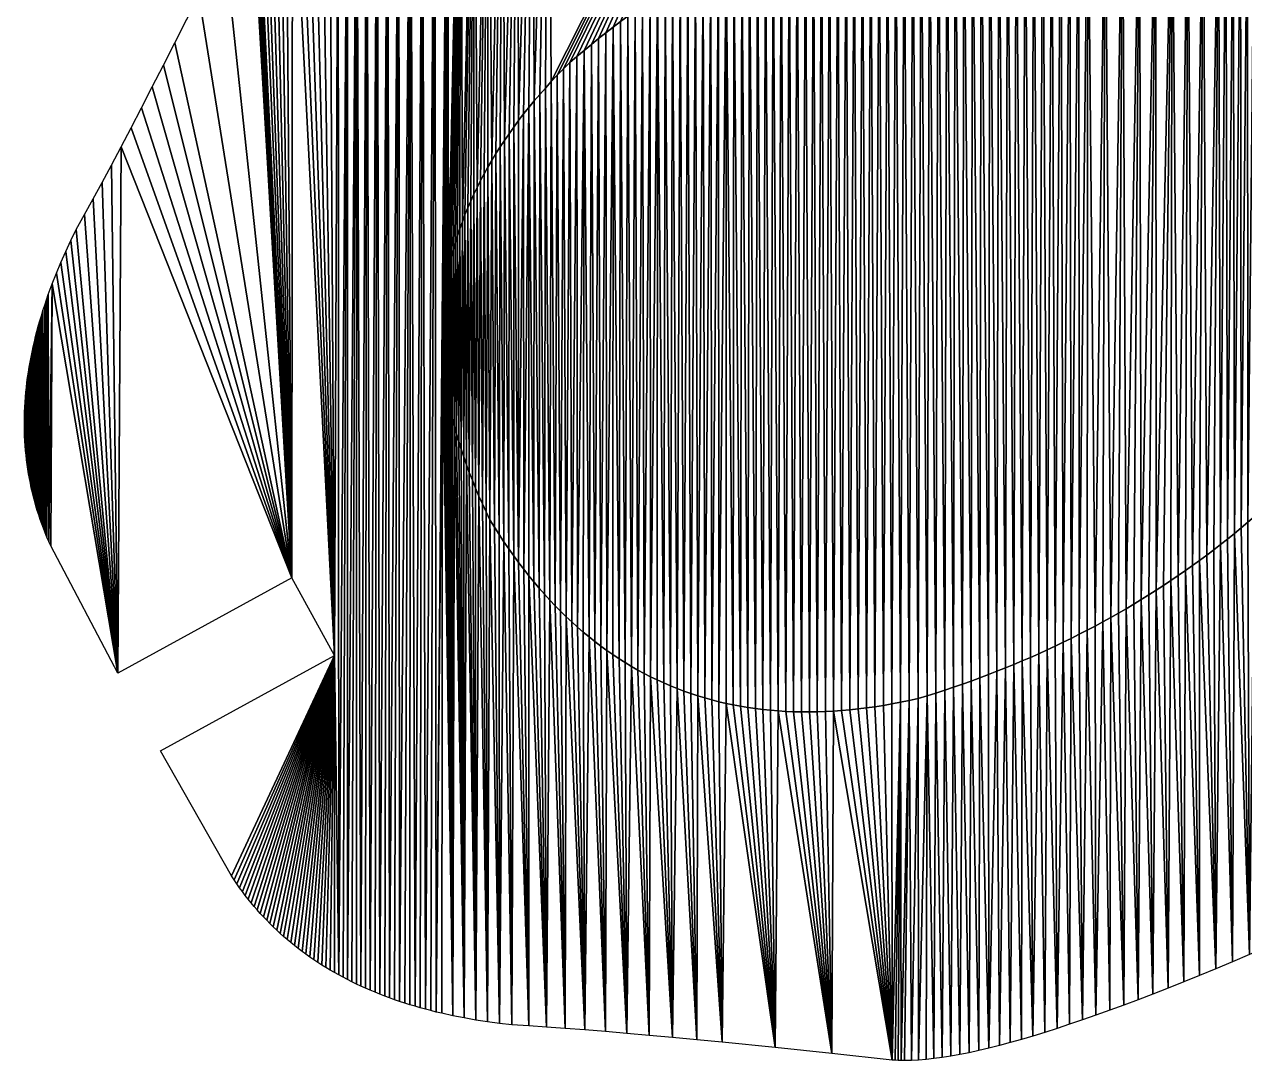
# Model space of a CAD drawing. Extents: x 10 to 917, y 10 to 841.
# Drawn here: x 30 to 117.3, y 301.6 to 375.6 of the extents above; entities that cross this region are included whole.
import ezdxf

# ---------------------------------------------------------------- set-up
doc = ezdxf.new("R2010")
doc.units = 0
doc.header["$MEASUREMENT"] = 0
doc.layers.get('0').update_dxf_attribs({"linetype": 'CONTINUOUS'})

msp = doc.modelspace()

# ---------------------------------------------------------------- linework, layer by layer
for p, q in [((40.786, 374.303), (42.506, 377.703)), ((71.596, 375.013), (72.118, 375.419)), ((72.118, 375.419), (72.642, 375.818)), ((39.964, 372.695), (40.786, 374.303)), ((70.559, 374.184), (71.077, 374.602)), ((71.077, 374.602), (71.596, 375.013)), ((69.02, 372.895), (69.531, 373.331)), ((69.531, 373.331), (70.044, 373.76)), ((70.044, 373.76), (70.559, 374.184)), ((39.169, 371.148), (39.964, 372.695)), ((68.567, 372.442), (69.02, 372.895)), ((67.696, 371.53), (68.126, 371.987)), ((68.126, 371.987), (68.567, 372.442)), ((38.4, 369.662), (39.169, 371.148)), ((66.871, 370.61), (67.278, 371.071)), ((67.278, 371.071), (67.696, 371.53)), ((66.093, 369.684), (66.476, 370.148)), ((66.476, 370.148), (66.871, 370.61)), ((37.656, 368.237), (38.4, 369.662)), ((65.36, 368.75), (65.721, 369.218)), ((65.721, 369.218), (66.093, 369.684)), ((36.939, 366.874), (37.656, 368.237)), ((64.674, 367.809), (65.011, 368.28)), ((65.011, 368.28), (65.36, 368.75)), ((64.034, 366.86), (64.348, 367.335)), ((64.348, 367.335), (64.674, 367.809)), ((36.247, 365.571), (36.939, 366.874)), ((63.439, 365.905), (63.731, 366.383)), ((63.731, 366.383), (64.034, 366.86)), ((35.582, 364.329), (36.247, 365.571)), ((63.16, 365.424), (63.439, 365.905)), ((62.635, 364.458), (62.892, 364.942)), ((62.892, 364.942), (63.16, 365.424)), ((34.942, 363.149), (35.582, 364.329)), ((62.156, 363.484), (62.39, 363.972)), ((62.39, 363.972), (62.635, 364.458)), ((34.328, 362.03), (34.942, 363.149)), ((61.724, 362.503), (61.934, 362.994)), ((61.934, 362.994), (62.156, 363.484)), ((33.741, 360.971), (34.328, 362.03)), ((61.338, 361.515), (61.525, 362.01)), ((61.525, 362.01), (61.724, 362.503)), ((61.162, 361.018), (61.338, 361.515)), ((33.354, 360.181), (33.741, 360.971)), ((60.845, 360.019), (60.998, 360.519)), ((60.998, 360.519), (61.162, 361.018)), ((32.645, 358.617), (32.989, 359.396)), ((32.989, 359.396), (33.354, 360.181)), ((60.574, 359.012), (60.704, 359.516)), ((60.704, 359.516), (60.845, 360.019)), ((32.322, 357.843), (32.645, 358.617)), ((60.349, 357.998), (60.456, 358.506)), ((60.456, 358.506), (60.574, 359.012)), ((32.02, 357.075), (32.322, 357.843)), ((60.254, 357.489), (60.349, 357.998)), ((31.74, 356.312), (32.02, 357.075)), ((60.099, 356.464), (60.171, 356.978)), ((60.171, 356.978), (60.254, 357.489)), ((31.481, 355.554), (31.608, 355.932)), ((31.608, 355.932), (31.74, 356.312)), ((59.99, 355.433), (60.039, 355.949)), ((60.039, 355.949), (60.099, 356.464)), ((31.244, 354.802), (31.36, 355.177)), ((31.36, 355.177), (31.481, 355.554)), ((59.952, 354.914), (59.99, 355.433)), ((31.027, 354.055), (31.133, 354.427)), ((31.133, 354.427), (31.244, 354.802)), ((59.913, 353.871), (59.927, 354.393)), ((59.927, 354.393), (59.952, 354.914)), ((30.742, 352.944), (30.832, 353.313)), ((30.832, 353.313), (30.927, 353.683)), ((30.927, 353.683), (31.027, 354.055)), ((59.91, 353.347), (59.913, 353.871)), ((59.919, 352.821), (59.91, 353.347)), ((30.579, 352.211), (30.658, 352.577)), ((30.658, 352.577), (30.742, 352.944)), ((59.939, 352.294), (59.919, 352.821)), ((30.437, 351.483), (30.506, 351.846)), ((30.506, 351.846), (30.579, 352.211)), ((59.971, 351.764), (59.939, 352.294)), ((60.015, 351.233), (59.971, 351.764)), ((30.264, 350.401), (30.317, 350.76)), ((30.317, 350.76), (30.374, 351.121)), ((30.374, 351.121), (30.437, 351.483)), ((60.07, 350.7), (60.015, 351.233)), ((60.136, 350.165), (60.07, 350.7)), ((30.175, 349.686), (30.217, 350.043)), ((30.217, 350.043), (30.264, 350.401)), ((60.214, 349.628), (60.136, 350.165)), ((30.082, 348.625), (30.108, 348.977)), ((30.108, 348.977), (30.139, 349.331)), ((30.139, 349.331), (30.175, 349.686)), ((60.304, 349.089), (60.214, 349.628)), ((60.405, 348.549), (60.304, 349.089)), ((30.046, 347.924), (30.061, 348.274)), ((30.061, 348.274), (30.082, 348.625)), ((60.518, 348.007), (60.405, 348.549)), ((30.032, 347.228), (30.036, 347.575)), ((30.033, 346.882), (30.032, 347.228)), ((30.036, 347.575), (30.046, 347.924)), ((60.643, 347.463), (60.518, 348.007)), ((60.778, 346.917), (60.643, 347.463)), ((30.039, 346.538), (30.033, 346.882)), ((30.05, 346.195), (30.039, 346.538)), ((60.926, 346.369), (60.778, 346.917)), ((61.085, 345.819), (60.926, 346.369)), ((30.067, 345.853), (30.05, 346.195)), ((30.089, 345.513), (30.067, 345.853)), ((30.116, 345.174), (30.089, 345.513)), ((61.255, 345.268), (61.085, 345.819)), ((30.149, 344.836), (30.116, 345.174)), ((30.187, 344.5), (30.149, 344.836)), ((61.437, 344.715), (61.255, 345.268)), ((61.631, 344.16), (61.437, 344.715)), ((30.23, 344.165), (30.187, 344.5)), ((30.279, 343.831), (30.23, 344.165)), ((30.333, 343.499), (30.279, 343.831)), ((61.836, 343.603), (61.631, 344.16)), ((30.392, 343.168), (30.333, 343.499)), ((30.457, 342.838), (30.392, 343.168)), ((30.527, 342.51), (30.457, 342.838)), ((62.053, 343.045), (61.836, 343.603)), ((62.281, 342.484), (62.053, 343.045)), ((30.602, 342.183), (30.527, 342.51)), ((30.683, 341.857), (30.602, 342.183)), ((62.521, 341.922), (62.281, 342.484)), ((62.772, 341.358), (62.521, 341.922)), ((30.768, 341.533), (30.683, 341.857)), ((30.86, 341.21), (30.768, 341.533)), ((30.956, 340.889), (30.86, 341.21)), ((63.035, 340.792), (62.772, 341.358)), ((31.058, 340.569), (30.956, 340.889)), ((31.165, 340.25), (31.058, 340.569)), ((31.278, 339.932), (31.165, 340.25)), ((63.309, 340.225), (63.035, 340.792)), ((63.64, 339.688), (63.309, 340.225)), ((31.395, 339.616), (31.278, 339.932)), ((31.518, 339.301), (31.395, 339.616)), ((31.647, 338.988), (31.518, 339.301)), ((63.975, 339.162), (63.64, 339.688)), ((117.009, 339.64), (116.524, 339.241)), ((117.489, 340.044), (117.009, 339.64)), ((31.78, 338.676), (31.647, 338.988)), ((31.92, 338.365), (31.78, 338.676)), ((64.315, 338.646), (63.975, 339.162)), ((64.66, 338.142), (64.315, 338.646)), ((115.544, 338.459), (115.047, 338.075)), ((116.036, 338.848), (115.544, 338.459)), ((116.524, 339.241), (116.036, 338.848)), ((36.704, 329.265), (31.92, 338.365)), ((65.009, 337.648), (64.66, 338.142)), ((65.363, 337.164), (65.009, 337.648)), ((114.547, 337.697), (114.043, 337.324)), ((115.047, 338.075), (114.547, 337.697)), ((65.722, 336.692), (65.363, 337.164)), ((66.085, 336.23), (65.722, 336.692)), ((113.535, 336.955), (113.023, 336.592)), ((114.043, 337.324), (113.535, 336.955)), ((49.146, 336.081), (36.704, 329.265)), ((52.193, 330.52), (49.146, 336.081)), ((66.453, 335.779), (66.085, 336.23)), ((111.987, 335.881), (111.464, 335.533)), ((112.507, 336.234), (111.987, 335.881)), ((113.023, 336.592), (112.507, 336.234)), ((66.826, 335.338), (66.453, 335.779)), ((67.203, 334.908), (66.826, 335.338)), ((110.936, 335.19), (110.404, 334.852)), ((111.464, 335.533), (110.936, 335.19)), ((67.586, 334.489), (67.203, 334.908)), ((67.972, 334.081), (67.586, 334.489)), ((68.364, 333.683), (67.972, 334.081)), ((109.329, 334.192), (108.785, 333.869)), ((109.869, 334.519), (109.329, 334.192)), ((110.404, 334.852), (109.869, 334.519)), ((68.76, 333.296), (68.364, 333.683)), ((69.161, 332.92), (68.76, 333.296)), ((107.686, 333.239), (107.131, 332.931)), ((108.238, 333.551), (107.686, 333.239)), ((108.785, 333.869), (108.238, 333.551)), ((69.567, 332.554), (69.161, 332.92)), ((69.977, 332.199), (69.567, 332.554)), ((106.008, 332.332), (105.441, 332.039)), ((106.572, 332.629), (106.008, 332.332)), ((107.131, 332.931), (106.572, 332.629)), ((70.392, 331.855), (69.977, 332.199)), ((70.811, 331.522), (70.392, 331.855)), ((71.236, 331.199), (70.811, 331.522)), ((104.295, 331.47), (103.716, 331.193)), ((104.87, 331.752), (104.295, 331.47)), ((105.441, 332.039), (104.87, 331.752)), ((71.665, 330.887), (71.236, 331.199)), ((72.098, 330.586), (71.665, 330.887)), ((72.537, 330.295), (72.098, 330.586)), ((102.546, 330.654), (101.955, 330.392)), ((103.133, 330.921), (102.546, 330.654)), ((103.716, 331.193), (103.133, 330.921)), ((39.75, 323.704), (52.193, 330.52)), ((72.98, 330.015), (72.537, 330.295)), ((73.427, 329.746), (72.98, 330.015)), ((73.88, 329.488), (73.427, 329.746)), ((100.761, 329.883), (100.158, 329.637)), ((101.36, 330.135), (100.761, 329.883)), ((101.955, 330.392), (101.36, 330.135)), ((74.337, 329.24), (73.88, 329.488)), ((74.799, 329.003), (74.337, 329.24)), ((75.265, 328.776), (74.799, 329.003)), ((98.326, 328.927), (97.708, 328.701)), ((98.941, 329.159), (98.326, 328.927)), ((99.552, 329.395), (98.941, 329.159)), ((100.158, 329.637), (99.552, 329.395)), ((75.736, 328.561), (75.265, 328.776)), ((76.212, 328.356), (75.736, 328.561)), ((76.693, 328.161), (76.212, 328.356)), ((77.178, 327.978), (76.693, 328.161)), ((77.668, 327.805), (77.178, 327.978)), ((95.828, 328.052), (95.194, 327.846)), ((96.459, 328.263), (95.828, 328.052)), ((97.085, 328.479), (96.459, 328.263)), ((97.708, 328.701), (97.085, 328.479)), ((78.162, 327.643), (77.668, 327.805)), ((78.662, 327.491), (78.162, 327.643)), ((79.166, 327.351), (78.662, 327.491)), ((79.674, 327.221), (79.166, 327.351)), ((80.188, 327.101), (79.674, 327.221)), ((80.706, 326.993), (80.188, 327.101)), ((92.667, 327.184), (92.05, 327.068)), ((93.288, 327.311), (92.667, 327.184)), ((93.914, 327.449), (93.288, 327.311)), ((94.556, 327.645), (93.914, 327.449)), ((95.194, 327.846), (94.556, 327.645)), ((81.228, 326.895), (80.706, 326.993)), ((81.756, 326.807), (81.228, 326.895)), ((82.288, 326.731), (81.756, 326.807)), ((82.825, 326.665), (82.288, 326.731)), ((83.366, 326.61), (82.825, 326.665)), ((83.912, 326.566), (83.366, 326.61)), ((84.463, 326.532), (83.912, 326.566)), ((85.019, 326.509), (84.463, 326.532)), ((85.579, 326.497), (85.019, 326.509)), ((86.144, 326.495), (85.579, 326.497)), ((86.713, 326.504), (86.144, 326.495)), ((87.287, 326.524), (86.713, 326.504)), ((87.866, 326.555), (87.287, 326.524)), ((88.45, 326.596), (87.866, 326.555)), ((89.038, 326.648), (88.45, 326.596)), ((89.631, 326.71), (89.038, 326.648)), ((90.229, 326.784), (89.631, 326.71)), ((90.831, 326.868), (90.229, 326.784)), ((91.438, 326.963), (90.831, 326.868)), ((92.05, 327.068), (91.438, 326.963)), ((44.843, 314.772), (39.75, 323.704)), ((45.03, 314.488), (44.843, 314.772)), ((45.221, 314.207), (45.03, 314.488)), ((45.416, 313.93), (45.221, 314.207)), ((45.614, 313.657), (45.416, 313.93)), ((45.817, 313.388), (45.614, 313.657)), ((46.024, 313.122), (45.817, 313.388)), ((46.235, 312.86), (46.024, 313.122)), ((46.45, 312.602), (46.235, 312.86)), ((46.669, 312.348), (46.45, 312.602)), ((46.892, 312.097), (46.669, 312.348)), ((47.119, 311.85), (46.892, 312.097)), ((47.35, 311.607), (47.119, 311.85)), ((47.585, 311.367), (47.35, 311.607)), ((47.824, 311.132), (47.585, 311.367)), ((48.067, 310.9), (47.824, 311.132)), ((48.314, 310.672), (48.067, 310.9)), ((48.565, 310.447), (48.314, 310.672)), ((48.82, 310.227), (48.565, 310.447)), ((49.079, 310.01), (48.82, 310.227)), ((49.342, 309.797), (49.079, 310.01)), ((49.609, 309.587), (49.342, 309.797)), ((49.88, 309.382), (49.609, 309.587)), ((50.155, 309.18), (49.88, 309.382)), ((50.434, 308.982), (50.155, 309.18)), ((50.717, 308.788), (50.434, 308.982)), ((51.004, 308.597), (50.717, 308.788)), ((117.603, 309.16), (116.389, 308.644)), ((51.295, 308.41), (51.004, 308.597)), ((51.59, 308.227), (51.295, 308.41)), ((51.889, 308.048), (51.59, 308.227)), ((52.192, 307.872), (51.889, 308.048)), ((115.201, 308.147), (114.039, 307.668)), ((116.389, 308.644), (115.201, 308.147)), ((52.499, 307.7), (52.192, 307.872)), ((52.809, 307.532), (52.499, 307.7)), ((53.124, 307.368), (52.809, 307.532)), ((53.443, 307.207), (53.124, 307.368)), ((53.766, 307.051), (53.443, 307.207)), ((54.093, 306.898), (53.766, 307.051)), ((112.903, 307.207), (111.792, 306.764)), ((114.039, 307.668), (112.903, 307.207)), ((54.424, 306.748), (54.093, 306.898)), ((54.759, 306.603), (54.424, 306.748)), ((55.098, 306.461), (54.759, 306.603)), ((55.441, 306.323), (55.098, 306.461)), ((55.788, 306.189), (55.441, 306.323)), ((56.139, 306.058), (55.788, 306.189)), ((110.708, 306.339), (109.65, 305.933)), ((111.792, 306.764), (110.708, 306.339)), ((56.494, 305.931), (56.139, 306.058)), ((56.853, 305.808), (56.494, 305.931)), ((57.216, 305.689), (56.853, 305.808)), ((57.583, 305.574), (57.216, 305.689)), ((57.954, 305.462), (57.583, 305.574)), ((58.329, 305.354), (57.954, 305.462)), ((58.708, 305.25), (58.329, 305.354)), ((108.618, 305.544), (107.612, 305.174)), ((109.65, 305.933), (108.618, 305.544)), ((59.091, 305.149), (58.708, 305.25)), ((59.478, 305.052), (59.091, 305.149)), ((59.869, 304.959), (59.478, 305.052)), ((60.663, 304.785), (59.869, 304.959)), ((61.473, 304.625), (60.663, 304.785)), ((62.298, 304.48), (61.473, 304.625)), ((63.14, 304.351), (62.298, 304.48)), ((105.678, 304.488), (104.75, 304.172)), ((106.632, 304.822), (105.678, 304.488)), ((107.612, 305.174), (106.632, 304.822)), ((63.998, 304.236), (63.14, 304.351)), ((64.872, 304.136), (63.998, 304.236)), ((66.08, 304.062), (64.872, 304.136)), ((67.354, 303.977), (66.08, 304.062)), ((68.693, 303.88), (67.354, 303.977)), ((70.098, 303.773), (68.693, 303.88)), ((71.568, 303.654), (70.098, 303.773)), ((73.103, 303.525), (71.568, 303.654)), ((102.971, 303.595), (102.121, 303.334)), ((103.847, 303.875), (102.971, 303.595)), ((104.75, 304.172), (103.847, 303.875)), ((74.704, 303.384), (73.103, 303.525)), ((76.37, 303.232), (74.704, 303.384)), ((78.102, 303.07), (76.37, 303.232)), ((79.899, 302.896), (78.102, 303.07)), ((83.69, 302.515), (79.899, 302.896)), ((100.499, 302.866), (99.727, 302.659)), ((101.297, 303.091), (100.499, 302.866)), ((102.121, 303.334), (101.297, 303.091)), ((87.742, 302.091), (83.69, 302.515)), ((92.056, 301.622), (87.742, 302.091)), ((95.641, 301.799), (95.051, 301.719)), ((96.257, 301.897), (95.641, 301.799)), ((96.899, 302.013), (96.257, 301.897)), ((97.567, 302.147), (96.899, 302.013)), ((98.261, 302.3), (97.567, 302.147)), ((98.981, 302.47), (98.261, 302.3)), ((99.727, 302.659), (98.981, 302.47)), ((92.27, 301.605), (92.056, 301.622)), ((92.49, 301.593), (92.27, 301.605)), ((92.717, 301.585), (92.49, 301.593)), ((92.951, 301.582), (92.717, 301.585)), ((93.437, 301.589), (92.951, 301.582)), ((93.949, 301.614), (93.437, 301.589)), ((94.487, 301.658), (93.949, 301.614)), ((95.051, 301.719), (94.487, 301.658))]:
    msp.add_line(p, q)

# ---------------------------------------------------------------- meshes
mesh = msp.add_polyface()
corners = [(68.567, 372.442), (89.909, 415.531), (69.02, 372.895), (69.531, 373.331), (70.044, 373.76), (70.559, 374.184), (71.077, 374.602), (71.596, 375.013), (72.118, 375.419), (72.642, 375.818), (73.168, 376.211), (73.696, 376.599), (74.226, 376.98), (74.758, 377.355), (75.293, 377.724), (75.83, 378.087), (76.368, 378.444), (76.909, 378.795), (77.453, 379.14), (77.998, 379.479), (78.545, 379.812), (79.095, 380.138), (79.646, 380.459), (80.2, 380.774), (80.756, 381.082), (81.314, 381.385), (81.875, 381.681), (82.437, 381.972), (83.002, 382.256), (83.568, 382.534), (84.137, 382.807), (84.708, 383.073), (85.281, 383.333), (85.856, 383.587), (86.434, 383.835), (87.013, 384.077), (87.595, 384.313), (88.179, 384.543), (88.765, 384.767), (89.353, 384.984), (89.943, 385.196), (90.226, 415.673), (90.536, 385.402), (90.561, 415.807), (91.13, 385.601), (90.915, 415.93), (91.286, 416.045), (91.727, 385.795), (91.675, 416.15), (92.083, 416.246), (92.326, 385.982), (92.508, 416.333), (92.927, 386.164), (92.952, 416.41), (93.53, 386.339), (93.413, 416.478), (93.893, 416.537), (94.135, 386.508), (94.233, 403.928), (94.39, 416.586), (94.743, 386.672), (97.279, 398.366), (95.352, 386.829)]
mesh.append_faces([[corners[k] for k in face] for face in [(0, 1, 2), (2, 1, 3), (3, 1, 4), (4, 1, 5), (5, 1, 6), (6, 1, 7), (7, 1, 8), (8, 1, 9), (9, 1, 10), (10, 1, 11), (11, 1, 12), (12, 1, 13), (13, 1, 14), (14, 1, 15), (15, 1, 16), (16, 1, 17), (17, 1, 18), (18, 1, 19), (19, 1, 20), (20, 1, 21), (21, 1, 22), (22, 1, 23), (23, 1, 24), (24, 1, 25), (25, 1, 26), (26, 1, 27), (27, 1, 28), (28, 1, 29), (29, 1, 30), (30, 1, 31), (31, 1, 32), (32, 1, 33), (33, 1, 34), (34, 1, 35), (35, 1, 36), (36, 1, 37), (37, 1, 38), (38, 1, 39), (39, 1, 40), (40, 41, 42), (42, 43, 44), (44, 46, 47), (47, 49, 50), (50, 51, 52), (52, 53, 54), (54, 56, 57), (60, 61, 62)]], dxfattribs={"vtx0": -1, "vtx1": -1})
mesh.append_faces([[corners[k] for k in face] for face in [(57, 56, 58)]], dxfattribs={"vtx0": -1, "vtx1": -1, "vtx2": -1})
mesh.append_faces([[corners[k] for k in face] for face in [(40, 1, 41), (42, 41, 43), (44, 43, 45), (44, 45, 46), (47, 46, 48), (47, 48, 49), (50, 49, 51), (52, 51, 53), (54, 53, 55), (54, 55, 56), (58, 56, 59), (58, 60, 57), (60, 58, 61)]], dxfattribs={"vtx0": -1, "vtx2": -1})
mesh = msp.add_polyface()
corners = [(49.146, 336.081), (46.358, 385.424), (46.466, 385.616), (46.582, 385.811), (46.704, 386.01), (46.972, 386.416), (47.269, 386.833), (47.595, 387.263), (47.951, 387.706), (48.336, 388.16), (48.75, 388.626), (49.194, 389.105), (52.193, 330.52), (49.667, 389.596), (50.169, 390.099), (50.7, 390.614), (51.261, 391.141), (51.851, 391.68), (52.47, 392.232), (59.927, 354.393), (60.274, 398.414), (59.952, 354.914), (59.99, 355.433), (60.039, 355.949), (60.099, 356.464), (60.171, 356.978), (60.254, 357.489), (60.349, 357.998), (61.216, 399.099), (60.456, 358.506), (60.574, 359.012), (60.704, 359.516), (60.845, 360.019), (60.998, 360.519), (61.162, 361.018), (61.338, 361.515), (62.186, 399.796), (61.525, 362.01), (61.724, 362.503), (61.934, 362.994), (62.156, 363.484), (62.39, 363.972), (63.186, 400.505), (62.635, 364.458), (62.892, 364.942), (63.16, 365.424), (63.439, 365.905), (64.216, 401.227), (63.731, 366.383), (64.034, 366.86), (64.348, 367.335), (65.275, 401.96), (64.674, 367.809), (65.011, 368.28), (65.36, 368.75), (66.363, 402.706), (65.721, 369.218), (66.093, 369.684), (66.476, 370.148), (67.48, 403.464), (66.871, 370.61), (67.278, 371.071), (67.696, 371.53), (89.909, 415.531), (68.126, 371.987), (68.567, 372.442)]
mesh.append_faces([[corners[k] for k in face] for face in [(19, 20, 21), (21, 20, 22), (22, 20, 23), (23, 20, 24), (24, 20, 25), (25, 20, 26), (26, 20, 27), (27, 28, 29), (29, 28, 30), (30, 28, 31), (31, 28, 32), (32, 28, 33), (33, 28, 34), (34, 28, 35), (35, 36, 37), (37, 36, 38), (38, 36, 39), (39, 36, 40), (40, 36, 41), (41, 42, 43), (43, 42, 44), (44, 42, 45), (45, 42, 46), (46, 47, 48), (48, 47, 49), (49, 47, 50), (50, 51, 52), (52, 51, 53), (53, 51, 54), (54, 55, 56), (56, 55, 57), (57, 55, 58), (58, 59, 60), (60, 59, 61), (61, 59, 62), (62, 63, 64), (64, 63, 65)]], dxfattribs={"vtx0": -1, "vtx1": -1})
mesh.append_faces([[corners[k] for k in face] for face in [(0, 1, 2), (0, 2, 3), (0, 3, 4), (0, 4, 5), (0, 5, 6), (0, 6, 7), (0, 7, 8), (0, 8, 9), (0, 9, 10), (0, 10, 11), (12, 11, 13), (12, 13, 14), (12, 14, 15), (12, 15, 16), (12, 16, 17), (12, 17, 18), (27, 20, 28), (35, 28, 36), (41, 36, 42), (46, 42, 47), (50, 47, 51), (54, 51, 55), (58, 55, 59), (62, 59, 63)]], dxfattribs={"vtx0": -1, "vtx2": -1})
mesh = msp.add_polyface()
corners = [(30.036, 347.575), (30.033, 346.882), (30.032, 347.228), (30.039, 346.538), (30.046, 347.924), (30.05, 346.195), (30.061, 348.274), (30.067, 345.853), (30.082, 348.625), (30.089, 345.513), (30.108, 348.977), (30.116, 345.174), (30.139, 349.331), (30.149, 344.836), (30.175, 349.686), (30.187, 344.5), (30.217, 350.043), (30.23, 344.165), (30.264, 350.401), (30.279, 343.831), (30.317, 350.76), (30.333, 343.499), (30.374, 351.121), (30.392, 343.168), (30.437, 351.483), (30.457, 342.838), (30.506, 351.846), (30.527, 342.51), (30.579, 352.211), (30.602, 342.183), (30.658, 352.577), (30.683, 341.857), (30.742, 352.944), (30.768, 341.533), (30.832, 353.313), (30.86, 341.21), (30.927, 353.683), (30.956, 340.889), (31.027, 354.055), (31.058, 340.569), (31.133, 354.427), (31.165, 340.25), (31.244, 354.802), (31.278, 339.932), (31.36, 355.177), (31.395, 339.616), (31.481, 355.554), (31.518, 339.301), (31.608, 355.932), (31.647, 338.988), (31.74, 356.312), (31.78, 338.676), (32.02, 357.075), (36.704, 329.265), (32.322, 357.843), (32.645, 358.617), (32.989, 359.396), (33.354, 360.181), (33.741, 360.971), (34.328, 362.03), (34.942, 363.149), (35.582, 364.329), (36.247, 365.571), (36.939, 366.874), (49.146, 336.081), (37.656, 368.237), (38.4, 369.662), (39.169, 371.148), (39.964, 372.695), (40.786, 374.303), (42.506, 377.703), (44.329, 381.346), (46.257, 385.235), (46.358, 385.424), (49.194, 389.105), (52.193, 330.52), (52.499, 307.7), (52.47, 392.232), (53.119, 392.795), (53.124, 307.368), (53.796, 393.371), (54.093, 306.898), (54.504, 393.959), (54.759, 306.603), (55.24, 394.559), (55.441, 306.323), (56.006, 395.171), (56.139, 306.058), (56.801, 395.795), (56.853, 305.808), (57.625, 396.432), (57.954, 305.462), (58.479, 397.08), (58.708, 305.25), (59.362, 397.741), (59.478, 305.052), (60.274, 398.414), (59.913, 353.871), (59.927, 354.393)]
mesh.append_faces([[corners[k] for k in face] for face in [(0, 1, 2)]], dxfattribs={"vtx0": -1})
mesh.append_faces([[corners[k] for k in face] for face in [(1, 0, 3), (3, 4, 5), (5, 6, 7), (64, 74, 75), (97, 96, 98)]], dxfattribs={"vtx0": -1, "vtx1": -1})
mesh.append_faces([[corners[k] for k in face] for face in [(95, 96, 97)]], dxfattribs={"vtx0": -1, "vtx1": -1, "vtx2": -1})
mesh.append_faces([[corners[k] for k in face] for face in [(3, 0, 4), (5, 4, 6), (7, 6, 8), (9, 8, 10), (11, 10, 12), (13, 12, 14), (15, 14, 16), (17, 16, 18), (19, 18, 20), (21, 20, 22), (23, 22, 24), (25, 24, 26), (27, 26, 28), (29, 28, 30), (31, 30, 32), (33, 32, 34), (35, 34, 36), (37, 36, 38), (39, 38, 40), (41, 40, 42), (43, 42, 44), (45, 44, 46), (47, 46, 48), (49, 48, 50), (51, 50, 52), (53, 52, 54), (53, 54, 55), (53, 55, 56), (53, 56, 57), (53, 57, 58), (53, 58, 59), (53, 59, 60), (53, 60, 61), (53, 61, 62), (53, 62, 63), (64, 63, 65), (64, 65, 66), (64, 66, 67), (64, 67, 68), (64, 68, 69), (64, 69, 70), (64, 70, 71), (64, 71, 72), (64, 72, 73), (76, 77, 78), (79, 78, 80), (81, 80, 82), (83, 82, 84), (85, 84, 86), (87, 86, 88), (89, 88, 90), (91, 90, 92), (93, 92, 94), (95, 94, 96)]], dxfattribs={"vtx0": -1, "vtx2": -1})
mesh = msp.add_polyface()
corners = [(53.124, 307.368), (53.796, 393.371), (53.443, 307.207), (53.766, 307.051), (54.093, 306.898), (54.504, 393.959), (54.424, 306.748), (54.759, 306.603), (55.24, 394.559), (55.098, 306.461), (55.441, 306.323), (56.006, 395.171), (55.788, 306.189), (56.139, 306.058), (56.801, 395.795), (56.494, 305.931), (56.853, 305.808), (57.625, 396.432), (57.216, 305.689), (57.583, 305.574), (57.954, 305.462), (58.479, 397.08), (58.329, 305.354), (58.708, 305.25), (59.362, 397.741), (59.091, 305.149), (59.478, 305.052), (59.913, 353.871), (59.91, 353.347), (59.869, 304.959), (60.663, 304.785), (59.919, 352.821), (59.939, 352.294), (59.971, 351.764), (60.015, 351.233), (60.07, 350.7), (60.136, 350.165), (60.214, 349.628), (60.304, 349.089), (60.405, 348.549), (60.518, 348.007), (60.643, 347.463), (60.778, 346.917), (61.473, 304.625), (60.926, 346.369), (61.085, 345.819), (61.255, 345.268), (61.437, 344.715), (61.631, 344.16), (62.298, 304.48), (61.836, 343.603), (62.053, 343.045), (62.281, 342.484), (62.521, 341.922), (63.14, 304.351), (62.772, 341.358), (63.035, 340.792), (63.309, 340.225), (63.998, 304.236), (63.64, 339.688), (63.975, 339.162), (64.315, 338.646), (64.872, 304.136), (64.66, 338.142), (65.009, 337.648), (66.08, 304.062), (65.363, 337.164), (65.722, 336.692), (66.085, 336.23), (67.354, 303.977), (66.453, 335.779)]
mesh.append_faces([[corners[k] for k in face] for face in [(0, 1, 2), (2, 1, 3), (3, 1, 4), (4, 5, 6), (6, 5, 7), (7, 8, 9), (9, 8, 10), (10, 11, 12), (12, 11, 13), (13, 14, 15), (15, 14, 16), (16, 17, 18), (18, 17, 19), (19, 17, 20), (20, 21, 22), (22, 21, 23), (23, 24, 25), (25, 24, 26), (26, 28, 29), (30, 42, 43), (43, 48, 49), (49, 53, 54), (54, 57, 58), (58, 61, 62), (62, 64, 65), (65, 68, 69)]], dxfattribs={"vtx0": -1, "vtx1": -1})
mesh.append_faces([[corners[k] for k in face] for face in [(26, 27, 28), (28, 30, 29), (30, 28, 31), (30, 31, 32), (30, 32, 33), (30, 33, 34), (30, 34, 35), (30, 35, 36), (30, 36, 37), (30, 37, 38), (30, 38, 39), (30, 39, 40), (30, 40, 41), (30, 41, 42), (43, 42, 44), (43, 44, 45), (43, 45, 46), (43, 46, 47), (43, 47, 48), (49, 48, 50), (49, 50, 51), (49, 51, 52), (49, 52, 53), (54, 53, 55), (54, 55, 56), (54, 56, 57), (58, 57, 59), (58, 59, 60), (58, 60, 61), (62, 61, 63), (62, 63, 64), (65, 64, 66), (65, 66, 67), (65, 67, 68), (69, 68, 70)]], dxfattribs={"vtx0": -1, "vtx2": -1})
mesh = msp.add_polyface()
corners = [(30.067, 345.853), (30.082, 348.625), (30.089, 345.513), (30.108, 348.977), (30.116, 345.174), (30.139, 349.331), (30.149, 344.836), (30.175, 349.686), (30.187, 344.5), (30.217, 350.043), (30.23, 344.165), (30.264, 350.401), (30.279, 343.831), (30.317, 350.76), (30.333, 343.499), (30.374, 351.121), (30.392, 343.168), (30.437, 351.483), (30.457, 342.838), (30.506, 351.846), (30.527, 342.51), (30.579, 352.211), (30.602, 342.183), (30.658, 352.577), (30.683, 341.857), (30.742, 352.944), (30.768, 341.533), (30.832, 353.313), (30.86, 341.21), (30.927, 353.683), (30.956, 340.889), (31.027, 354.055), (31.058, 340.569), (31.133, 354.427), (31.165, 340.25), (31.244, 354.802), (31.278, 339.932), (31.36, 355.177), (31.395, 339.616), (31.481, 355.554), (31.518, 339.301), (31.608, 355.932), (31.647, 338.988), (31.74, 356.312), (31.78, 338.676), (32.02, 357.075), (31.92, 338.365), (36.704, 329.265), (36.939, 366.874), (49.146, 336.081), (52.193, 330.52), (44.843, 314.772), (39.75, 323.704), (45.03, 314.488), (45.221, 314.207), (45.416, 313.93), (45.614, 313.657), (45.817, 313.388), (46.024, 313.122), (46.235, 312.86), (46.45, 312.602), (46.669, 312.348), (46.892, 312.097), (47.119, 311.85), (47.35, 311.607), (47.585, 311.367), (47.824, 311.132), (48.067, 310.9), (48.314, 310.672), (48.565, 310.447), (48.82, 310.227), (49.079, 310.01), (49.342, 309.797), (49.609, 309.587), (49.88, 309.382), (50.155, 309.18), (50.434, 308.982), (50.717, 308.788), (51.004, 308.597), (51.295, 308.41), (51.59, 308.227), (51.889, 308.048), (52.192, 307.872), (52.499, 307.7), (52.47, 392.232), (53.119, 392.795), (52.809, 307.532), (53.124, 307.368)]
mesh.append_faces([[corners[k] for k in face] for face in [(50, 51, 52)]], dxfattribs={"vtx0": -1})
mesh.append_faces([[corners[k] for k in face] for face in [(0, 1, 2), (2, 3, 4), (4, 5, 6), (6, 7, 8), (8, 9, 10), (10, 11, 12), (12, 13, 14), (14, 15, 16), (16, 17, 18), (18, 19, 20), (20, 21, 22), (22, 23, 24), (24, 25, 26), (26, 27, 28), (28, 29, 30), (30, 31, 32), (32, 33, 34), (34, 35, 36), (36, 37, 38), (38, 39, 40), (40, 41, 42), (42, 43, 44), (44, 45, 46), (46, 45, 47), (47, 48, 49), (51, 50, 53), (53, 50, 54), (54, 50, 55), (55, 50, 56), (56, 50, 57), (57, 50, 58), (58, 50, 59), (59, 50, 60), (60, 50, 61), (61, 50, 62), (62, 50, 63), (63, 50, 64), (64, 50, 65), (65, 50, 66), (66, 50, 67), (67, 50, 68), (68, 50, 69), (69, 50, 70), (70, 50, 71), (71, 50, 72), (72, 50, 73), (73, 50, 74), (74, 50, 75), (75, 50, 76), (76, 50, 77), (77, 50, 78), (78, 50, 79), (79, 50, 80), (80, 50, 81), (81, 50, 82), (82, 50, 83), (83, 85, 86), (86, 85, 87)]], dxfattribs={"vtx0": -1, "vtx1": -1})
mesh.append_faces([[corners[k] for k in face] for face in [(83, 50, 84)]], dxfattribs={"vtx0": -1, "vtx1": -1, "vtx2": -1})
mesh = msp.add_polyface()
corners = [(97.708, 328.701), (97.194, 387.264), (97.812, 387.397), (98.326, 328.927), (98.432, 387.524), (98.941, 329.159), (99.055, 387.645), (99.552, 329.395), (99.679, 387.76), (100.158, 329.637), (100.306, 387.869), (100.761, 329.883), (100.935, 387.971), (101.36, 330.135), (101.566, 388.068), (101.955, 330.392), (102.199, 388.159), (102.546, 330.654), (102.834, 388.243), (103.133, 330.921), (103.472, 388.322), (103.716, 331.193), (104.111, 388.394), (104.295, 331.47), (104.753, 388.46), (104.87, 331.752), (105.397, 388.521), (105.441, 332.039), (106.043, 388.575), (106.008, 332.332), (106.572, 332.629), (107.298, 388.491), (107.131, 332.931), (107.686, 333.239), (108.528, 388.393), (108.238, 333.551), (108.785, 333.869), (109.733, 388.28), (109.329, 334.192), (109.869, 334.519), (110.913, 388.154), (110.404, 334.852), (110.936, 335.19), (112.068, 388.013), (111.464, 335.533), (111.987, 335.881), (112.507, 336.234)]
mesh.append_faces([[corners[k] for k in face] for face in [(0, 2, 3), (3, 4, 5), (5, 6, 7), (7, 8, 9), (9, 10, 11), (11, 12, 13), (13, 14, 15), (15, 16, 17), (17, 18, 19), (19, 20, 21), (21, 22, 23), (23, 24, 25), (25, 26, 27), (27, 28, 29), (29, 28, 30), (30, 31, 32), (32, 31, 33), (33, 34, 35), (35, 34, 36), (36, 37, 38), (38, 37, 39), (39, 40, 41), (41, 40, 42), (42, 43, 44), (44, 43, 45), (45, 43, 46)]], dxfattribs={"vtx0": -1, "vtx1": -1})
mesh.append_faces([[corners[k] for k in face] for face in [(0, 1, 2), (3, 2, 4), (5, 4, 6), (7, 6, 8), (9, 8, 10), (11, 10, 12), (13, 12, 14), (15, 14, 16), (17, 16, 18), (19, 18, 20), (21, 20, 22), (23, 22, 24), (25, 24, 26), (27, 26, 28), (30, 28, 31), (33, 31, 34), (36, 34, 37), (39, 37, 40), (42, 40, 43)]], dxfattribs={"vtx0": -1, "vtx2": -1})
mesh = msp.add_polyface()
corners = [(112.507, 336.234), (112.068, 388.013), (113.197, 387.858), (113.023, 336.592), (113.535, 336.955), (114.302, 387.688), (114.043, 337.324), (114.547, 337.697), (115.382, 387.505), (115.047, 338.075), (115.544, 338.459), (115.912, 387.407), (116.036, 338.848), (116.436, 387.307), (116.524, 339.241), (116.954, 387.203), (117.009, 339.64), (117.466, 387.095), (117.489, 340.044), (117.972, 386.983), (117.965, 340.452), (118.438, 340.866), (118.471, 386.869), (118.906, 341.285), (118.964, 386.75), (119.371, 341.709), (119.45, 386.628), (119.832, 342.138), (119.931, 386.503), (120.288, 342.572), (120.405, 386.373), (120.741, 343.012), (120.873, 386.241), (121.19, 343.456), (121.334, 386.104), (121.635, 343.905), (121.79, 385.965), (122.076, 344.36), (122.239, 385.821), (122.513, 344.819), (122.682, 385.674), (122.946, 345.284), (123.118, 385.524), (123.375, 345.753), (123.549, 385.37), (123.8, 346.228), (123.973, 385.212), (124.221, 346.708)]
mesh.append_faces([[corners[k] for k in face] for face in [(0, 2, 3), (3, 2, 4), (4, 5, 6), (6, 5, 7), (7, 8, 9), (9, 8, 10), (10, 11, 12), (12, 13, 14), (14, 15, 16), (16, 17, 18), (18, 19, 20), (20, 19, 21), (21, 22, 23), (23, 24, 25), (25, 26, 27), (27, 28, 29), (29, 30, 31), (31, 32, 33), (33, 34, 35), (35, 36, 37), (37, 38, 39), (39, 40, 41), (41, 42, 43), (43, 44, 45), (45, 46, 47)]], dxfattribs={"vtx0": -1, "vtx1": -1})
mesh.append_faces([[corners[k] for k in face] for face in [(0, 1, 2), (4, 2, 5), (7, 5, 8), (10, 8, 11), (12, 11, 13), (14, 13, 15), (16, 15, 17), (18, 17, 19), (21, 19, 22), (23, 22, 24), (25, 24, 26), (27, 26, 28), (29, 28, 30), (31, 30, 32), (33, 32, 34), (35, 34, 36), (37, 36, 38), (39, 38, 40), (41, 40, 42), (43, 42, 44), (45, 44, 46)]], dxfattribs={"vtx0": -1, "vtx2": -1})
mesh = msp.add_polyface()
corners = [(83.912, 326.566), (83.568, 382.534), (84.137, 382.807), (84.463, 326.532), (84.708, 383.073), (85.019, 326.509), (85.281, 383.333), (85.579, 326.497), (85.856, 383.587), (86.144, 326.495), (86.434, 383.835), (86.713, 326.504), (87.013, 384.077), (87.287, 326.524), (87.595, 384.313), (87.866, 326.555), (88.179, 384.543), (88.45, 326.596), (88.765, 384.767), (89.038, 326.648), (89.353, 384.984), (89.631, 326.71), (89.943, 385.196), (90.229, 326.784), (90.536, 385.402), (90.831, 326.868), (91.13, 385.601), (91.438, 326.963), (91.727, 385.795), (92.05, 327.068), (92.326, 385.982), (92.667, 327.184), (92.927, 386.164), (93.288, 327.311), (93.53, 386.339), (93.914, 327.449), (94.135, 386.508), (94.556, 327.645), (94.743, 386.672), (95.194, 327.846), (95.352, 386.829), (95.828, 328.052), (95.964, 386.98), (96.459, 328.263), (96.578, 387.125), (97.085, 328.479), (97.194, 387.264), (97.708, 328.701)]
mesh.append_faces([[corners[k] for k in face] for face in [(0, 2, 3), (3, 4, 5), (5, 6, 7), (7, 8, 9), (9, 10, 11), (11, 12, 13), (13, 14, 15), (15, 16, 17), (17, 18, 19), (19, 20, 21), (21, 22, 23), (23, 24, 25), (25, 26, 27), (27, 28, 29), (29, 30, 31), (31, 32, 33), (33, 34, 35), (35, 36, 37), (37, 38, 39), (39, 40, 41), (41, 42, 43), (43, 44, 45), (45, 46, 47)]], dxfattribs={"vtx0": -1, "vtx1": -1})
mesh.append_faces([[corners[k] for k in face] for face in [(0, 1, 2), (3, 2, 4), (5, 4, 6), (7, 6, 8), (9, 8, 10), (11, 10, 12), (13, 12, 14), (15, 14, 16), (17, 16, 18), (19, 18, 20), (21, 20, 22), (23, 22, 24), (25, 24, 26), (27, 26, 28), (29, 28, 30), (31, 30, 32), (33, 32, 34), (35, 34, 36), (37, 36, 38), (39, 38, 40), (41, 40, 42), (43, 42, 44), (45, 44, 46)]], dxfattribs={"vtx0": -1, "vtx2": -1})
mesh = msp.add_polyface()
corners = [(71.665, 330.887), (72.118, 375.419), (72.098, 330.586), (72.537, 330.295), (72.642, 375.818), (72.98, 330.015), (73.168, 376.211), (73.427, 329.746), (73.696, 376.599), (73.88, 329.488), (74.226, 376.98), (74.337, 329.24), (74.758, 377.355), (74.799, 329.003), (75.293, 377.724), (75.265, 328.776), (75.736, 328.561), (75.83, 378.087), (76.212, 328.356), (76.368, 378.444), (76.693, 328.161), (76.909, 378.795), (77.178, 327.978), (77.453, 379.14), (77.668, 327.805), (77.998, 379.479), (78.162, 327.643), (78.545, 379.812), (78.662, 327.491), (79.095, 380.138), (79.166, 327.351), (79.646, 380.459), (79.674, 327.221), (80.2, 380.774), (80.188, 327.101), (80.706, 326.993), (80.756, 381.082), (81.228, 326.895), (81.314, 381.385), (81.756, 326.807), (81.875, 381.681), (82.288, 326.731), (82.437, 381.972), (82.825, 326.665), (83.002, 382.256), (83.366, 326.61), (83.568, 382.534), (83.912, 326.566)]
mesh.append_faces([[corners[k] for k in face] for face in [(0, 1, 2), (2, 1, 3), (3, 4, 5), (5, 6, 7), (7, 8, 9), (9, 10, 11), (11, 12, 13), (13, 14, 15), (15, 14, 16), (16, 17, 18), (18, 19, 20), (20, 21, 22), (22, 23, 24), (24, 25, 26), (26, 27, 28), (28, 29, 30), (30, 31, 32), (32, 33, 34), (34, 33, 35), (35, 36, 37), (37, 38, 39), (39, 40, 41), (41, 42, 43), (43, 44, 45), (45, 46, 47)]], dxfattribs={"vtx0": -1, "vtx1": -1})
mesh.append_faces([[corners[k] for k in face] for face in [(3, 1, 4), (5, 4, 6), (7, 6, 8), (9, 8, 10), (11, 10, 12), (13, 12, 14), (16, 14, 17), (18, 17, 19), (20, 19, 21), (22, 21, 23), (24, 23, 25), (26, 25, 27), (28, 27, 29), (30, 29, 31), (32, 31, 33), (35, 33, 36), (37, 36, 38), (39, 38, 40), (41, 40, 42), (43, 42, 44), (45, 44, 46)]], dxfattribs={"vtx0": -1, "vtx2": -1})
mesh = msp.add_polyface()
corners = [(59.913, 353.871), (59.919, 352.821), (59.91, 353.347), (59.927, 354.393), (59.939, 352.294), (59.952, 354.914), (59.971, 351.764), (59.99, 355.433), (60.015, 351.233), (60.039, 355.949), (60.07, 350.7), (60.099, 356.464), (60.136, 350.165), (60.171, 356.978), (60.214, 349.628), (60.254, 357.489), (60.304, 349.089), (60.349, 357.998), (60.405, 348.549), (60.456, 358.506), (60.518, 348.007), (60.574, 359.012), (60.643, 347.463), (60.704, 359.516), (60.778, 346.917), (60.845, 360.019), (60.926, 346.369), (60.998, 360.519), (61.085, 345.819), (61.162, 361.018), (61.255, 345.268), (61.338, 361.515), (61.437, 344.715), (61.525, 362.01), (61.631, 344.16), (61.724, 362.503), (61.836, 343.603), (61.934, 362.994), (62.053, 343.045), (62.156, 363.484), (62.281, 342.484), (62.39, 363.972), (62.521, 341.922), (62.635, 364.458), (62.772, 341.358), (62.892, 364.942), (63.035, 340.792), (63.16, 365.424), (63.309, 340.225), (63.439, 365.905), (63.64, 339.688), (63.731, 366.383), (63.975, 339.162), (64.034, 366.86), (64.315, 338.646), (64.348, 367.335), (64.66, 338.142), (64.674, 367.809), (65.009, 337.648), (65.011, 368.28), (65.363, 337.164), (65.36, 368.75), (65.721, 369.218), (65.722, 336.692), (66.093, 369.684), (66.453, 335.779), (66.476, 370.148), (66.826, 335.338), (66.871, 370.61), (67.203, 334.908), (67.278, 371.071), (67.586, 334.489), (67.696, 371.53), (67.972, 334.081), (68.126, 371.987), (68.364, 333.683), (68.567, 372.442), (68.76, 333.296), (69.02, 372.895), (69.161, 332.92), (69.531, 373.331), (69.567, 332.554), (70.044, 373.76), (70.392, 331.855), (70.559, 374.184), (70.811, 331.522), (71.077, 374.602), (71.236, 331.199), (71.596, 375.013), (71.665, 330.887), (72.118, 375.419)]
mesh.append_faces([[corners[k] for k in face] for face in [(0, 1, 2)]], dxfattribs={"vtx0": -1})
mesh.append_faces([[corners[k] for k in face] for face in [(1, 0, 3), (4, 3, 5), (6, 5, 7), (8, 7, 9), (10, 9, 11), (12, 11, 13), (14, 13, 15), (16, 15, 17), (18, 17, 19), (20, 19, 21), (22, 21, 23), (24, 23, 25), (26, 25, 27), (28, 27, 29), (30, 29, 31), (32, 31, 33), (34, 33, 35), (36, 35, 37), (38, 37, 39), (40, 39, 41), (42, 41, 43), (44, 43, 45), (46, 45, 47), (48, 47, 49), (50, 49, 51), (52, 51, 53), (54, 53, 55), (56, 55, 57), (58, 57, 59), (60, 59, 61), (60, 61, 62), (63, 62, 64), (65, 64, 66), (67, 66, 68), (69, 68, 70), (71, 70, 72), (73, 72, 74), (75, 74, 76), (77, 76, 78), (79, 78, 80), (81, 80, 82), (83, 82, 84), (85, 84, 86), (87, 86, 88), (89, 88, 90)]], dxfattribs={"vtx0": -1, "vtx2": -1})
mesh = msp.add_polyface()
corners = [(59.919, 352.821), (59.927, 354.393), (59.939, 352.294), (59.952, 354.914), (59.971, 351.764), (59.99, 355.433), (60.015, 351.233), (60.039, 355.949), (60.07, 350.7), (60.099, 356.464), (60.136, 350.165), (60.171, 356.978), (60.214, 349.628), (60.254, 357.489), (60.304, 349.089), (60.349, 357.998), (60.405, 348.549), (60.456, 358.506), (60.518, 348.007), (60.574, 359.012), (60.643, 347.463), (60.704, 359.516), (60.778, 346.917), (60.845, 360.019), (60.926, 346.369), (60.998, 360.519), (61.085, 345.819), (61.162, 361.018), (61.255, 345.268), (61.338, 361.515), (61.437, 344.715), (61.525, 362.01), (61.631, 344.16), (61.724, 362.503), (61.836, 343.603), (61.934, 362.994), (62.053, 343.045), (62.156, 363.484), (62.281, 342.484), (62.39, 363.972), (62.521, 341.922), (62.635, 364.458), (62.772, 341.358), (62.892, 364.942), (63.035, 340.792), (63.16, 365.424), (63.309, 340.225), (63.439, 365.905), (63.64, 339.688), (63.731, 366.383), (63.975, 339.162), (64.034, 366.86), (64.315, 338.646), (64.348, 367.335), (64.66, 338.142), (64.674, 367.809), (65.009, 337.648), (65.011, 368.28), (65.363, 337.164), (65.721, 369.218), (65.722, 336.692), (66.093, 369.684), (66.085, 336.23), (66.453, 335.779), (66.476, 370.148), (66.826, 335.338), (66.871, 370.61), (67.203, 334.908), (67.278, 371.071), (67.586, 334.489), (67.696, 371.53), (67.972, 334.081), (68.126, 371.987), (68.364, 333.683), (68.567, 372.442), (68.76, 333.296), (69.02, 372.895), (69.161, 332.92), (69.531, 373.331), (69.567, 332.554), (70.044, 373.76), (69.977, 332.199), (70.392, 331.855), (70.559, 374.184), (70.811, 331.522), (71.077, 374.602), (71.236, 331.199), (71.596, 375.013), (71.665, 330.887)]
mesh.append_faces([[corners[k] for k in face] for face in [(0, 1, 2), (2, 3, 4), (4, 5, 6), (6, 7, 8), (8, 9, 10), (10, 11, 12), (12, 13, 14), (14, 15, 16), (16, 17, 18), (18, 19, 20), (20, 21, 22), (22, 23, 24), (24, 25, 26), (26, 27, 28), (28, 29, 30), (30, 31, 32), (32, 33, 34), (34, 35, 36), (36, 37, 38), (38, 39, 40), (40, 41, 42), (42, 43, 44), (44, 45, 46), (46, 47, 48), (48, 49, 50), (50, 51, 52), (52, 53, 54), (54, 55, 56), (56, 57, 58), (58, 59, 60), (60, 61, 62), (62, 61, 63), (63, 64, 65), (65, 66, 67), (67, 68, 69), (69, 70, 71), (71, 72, 73), (73, 74, 75), (75, 76, 77), (77, 78, 79), (79, 80, 81), (81, 80, 82), (82, 83, 84), (84, 85, 86), (86, 87, 88)]], dxfattribs={"vtx0": -1, "vtx1": -1})
mesh = msp.add_polyface()
corners = [(130.758, 357.646), (130.591, 337.551), (130.306, 356.623), (150.451, 348.431), (110.708, 306.339), (110.936, 335.19), (111.792, 306.764), (111.464, 335.533), (111.987, 335.881), (112.903, 307.207), (112.507, 336.234), (113.023, 336.592), (114.039, 307.668), (113.535, 336.955), (114.043, 337.324), (115.201, 308.147), (114.547, 337.697), (115.047, 338.075), (115.544, 338.459), (116.389, 308.644), (116.036, 338.848), (116.524, 339.241), (117.603, 309.16), (117.009, 339.64), (117.489, 340.044), (117.965, 340.452), (118.843, 309.693), (118.438, 340.866), (118.906, 341.285), (141.087, 322.099), (119.371, 341.709), (119.832, 342.138), (120.288, 342.572), (120.741, 343.012), (121.19, 343.456), (121.635, 343.905), (122.076, 344.36), (122.513, 344.819), (122.946, 345.284), (133.637, 331.989), (123.375, 345.753), (123.8, 346.228), (124.221, 346.708), (124.638, 347.193), (125.052, 347.683), (125.461, 348.178), (125.866, 348.678), (126.268, 349.183), (126.665, 349.693), (127.059, 350.208), (127.664, 351.311), (128.243, 352.4), (128.797, 353.476), (129.325, 354.539), (129.828, 355.588), (148.243, 339.991), (141.378, 322.289), (141.671, 322.5), (141.965, 322.731), (142.262, 322.982), (142.56, 323.254), (142.86, 323.545), (143.162, 323.857)]
mesh.append_faces([[corners[k] for k in face] for face in [(0, 1, 2), (1, 0, 3), (4, 5, 6), (6, 8, 9), (9, 11, 12), (12, 14, 15), (15, 18, 19), (19, 21, 22), (22, 25, 26), (26, 28, 29), (39, 43, 1), (29, 55, 56), (56, 55, 57), (57, 55, 58), (58, 55, 59), (59, 55, 60), (60, 55, 61), (61, 55, 62)]], dxfattribs={"vtx0": -1, "vtx1": -1})
mesh.append_faces([[corners[k] for k in face] for face in [(29, 38, 39)]], dxfattribs={"vtx0": -1, "vtx1": -1, "vtx2": -1})
mesh.append_faces([[corners[k] for k in face] for face in [(6, 5, 7), (6, 7, 8), (9, 8, 10), (9, 10, 11), (12, 11, 13), (12, 13, 14), (15, 14, 16), (15, 16, 17), (15, 17, 18), (19, 18, 20), (19, 20, 21), (22, 21, 23), (22, 23, 24), (22, 24, 25), (26, 25, 27), (26, 27, 28), (29, 28, 30), (29, 30, 31), (29, 31, 32), (29, 32, 33), (29, 33, 34), (29, 34, 35), (29, 35, 36), (29, 36, 37), (29, 37, 38), (39, 38, 40), (39, 40, 41), (39, 41, 42), (39, 42, 43), (1, 43, 44), (1, 44, 45), (1, 45, 46), (1, 46, 47), (1, 47, 48), (1, 48, 49), (1, 49, 50), (1, 50, 51), (1, 51, 52), (1, 52, 53), (1, 53, 54), (1, 54, 2), (29, 39, 55)]], dxfattribs={"vtx0": -1, "vtx2": -1})
mesh = msp.add_polyface()
corners = [(67.354, 303.977), (66.453, 335.779), (66.826, 335.338), (67.203, 334.908), (67.586, 334.489), (68.693, 303.88), (67.972, 334.081), (68.364, 333.683), (68.76, 333.296), (70.098, 303.773), (69.161, 332.92), (69.567, 332.554), (69.977, 332.199), (70.392, 331.855), (71.568, 303.654), (70.811, 331.522), (71.236, 331.199), (71.665, 330.887), (73.103, 303.525), (72.098, 330.586), (72.537, 330.295), (72.98, 330.015), (73.427, 329.746), (74.704, 303.384), (73.88, 329.488), (74.337, 329.24), (74.799, 329.003), (76.37, 303.232), (75.265, 328.776), (75.736, 328.561), (76.212, 328.356), (76.693, 328.161), (78.102, 303.07), (77.178, 327.978), (77.668, 327.805), (78.162, 327.643), (79.899, 302.896), (78.662, 327.491), (79.166, 327.351), (79.674, 327.221), (80.188, 327.101), (83.69, 302.515), (80.706, 326.993), (81.228, 326.895), (81.756, 326.807), (82.288, 326.731), (82.825, 326.665), (83.366, 326.61), (83.912, 326.566), (87.742, 302.091), (84.463, 326.532), (85.019, 326.509), (85.579, 326.497), (86.144, 326.495), (86.713, 326.504), (87.287, 326.524), (87.866, 326.555), (92.056, 301.622), (88.45, 326.596), (89.038, 326.648), (89.631, 326.71), (90.229, 326.784), (90.831, 326.868)]
mesh.append_faces([[corners[k] for k in face] for face in [(0, 4, 5), (5, 8, 9), (9, 13, 14), (14, 17, 18), (18, 22, 23), (23, 26, 27), (27, 31, 32), (32, 35, 36), (36, 40, 41), (41, 48, 49), (49, 56, 57)]], dxfattribs={"vtx0": -1, "vtx1": -1})
mesh.append_faces([[corners[k] for k in face] for face in [(0, 1, 2), (0, 2, 3), (0, 3, 4), (5, 4, 6), (5, 6, 7), (5, 7, 8), (9, 8, 10), (9, 10, 11), (9, 11, 12), (9, 12, 13), (14, 13, 15), (14, 15, 16), (14, 16, 17), (18, 17, 19), (18, 19, 20), (18, 20, 21), (18, 21, 22), (23, 22, 24), (23, 24, 25), (23, 25, 26), (27, 26, 28), (27, 28, 29), (27, 29, 30), (27, 30, 31), (32, 31, 33), (32, 33, 34), (32, 34, 35), (36, 35, 37), (36, 37, 38), (36, 38, 39), (36, 39, 40), (41, 40, 42), (41, 42, 43), (41, 43, 44), (41, 44, 45), (41, 45, 46), (41, 46, 47), (41, 47, 48), (49, 48, 50), (49, 50, 51), (49, 51, 52), (49, 52, 53), (49, 53, 54), (49, 54, 55), (49, 55, 56), (57, 56, 58), (57, 58, 59), (57, 59, 60), (57, 60, 61), (57, 61, 62)]], dxfattribs={"vtx0": -1, "vtx2": -1})
mesh = msp.add_polyface()
corners = [(92.056, 301.622), (90.831, 326.868), (91.438, 326.963), (92.05, 327.068), (92.667, 327.184), (92.27, 301.605), (92.49, 301.593), (92.717, 301.585), (93.288, 327.311), (92.951, 301.582), (93.437, 301.589), (93.914, 327.449), (93.949, 301.614), (94.556, 327.645), (94.487, 301.658), (95.051, 301.719), (95.194, 327.846), (95.641, 301.799), (95.828, 328.052), (96.257, 301.897), (96.459, 328.263), (96.899, 302.013), (97.085, 328.479), (97.567, 302.147), (97.708, 328.701), (98.261, 302.3), (98.326, 328.927), (98.981, 302.47), (98.941, 329.159), (99.552, 329.395), (99.727, 302.659), (100.158, 329.637), (100.499, 302.866), (100.761, 329.883), (101.297, 303.091), (101.36, 330.135), (102.121, 303.334), (101.955, 330.392), (102.546, 330.654), (102.971, 303.595), (103.133, 330.921), (103.847, 303.875), (103.716, 331.193), (104.295, 331.47), (104.75, 304.172), (104.87, 331.752), (105.678, 304.488), (105.441, 332.039), (106.008, 332.332), (106.632, 304.822), (106.572, 332.629), (107.131, 332.931), (107.612, 305.174), (107.686, 333.239), (108.618, 305.544), (108.238, 333.551), (108.785, 333.869), (109.65, 305.933), (109.329, 334.192), (109.869, 334.519), (110.708, 306.339), (110.404, 334.852), (110.936, 335.19)]
mesh.append_faces([[corners[k] for k in face] for face in [(0, 4, 5), (5, 4, 6), (6, 4, 7), (7, 8, 9), (9, 8, 10), (10, 11, 12), (12, 13, 14), (14, 13, 15), (15, 16, 17), (17, 18, 19), (19, 20, 21), (21, 22, 23), (23, 24, 25), (25, 26, 27), (27, 29, 30), (30, 31, 32), (32, 33, 34), (34, 35, 36), (36, 38, 39), (39, 40, 41), (41, 43, 44), (44, 45, 46), (46, 48, 49), (49, 51, 52), (52, 53, 54), (54, 56, 57), (57, 59, 60)]], dxfattribs={"vtx0": -1, "vtx1": -1})
mesh.append_faces([[corners[k] for k in face] for face in [(0, 1, 2), (0, 2, 3), (0, 3, 4), (7, 4, 8), (10, 8, 11), (12, 11, 13), (15, 13, 16), (17, 16, 18), (19, 18, 20), (21, 20, 22), (23, 22, 24), (25, 24, 26), (27, 26, 28), (27, 28, 29), (30, 29, 31), (32, 31, 33), (34, 33, 35), (36, 35, 37), (36, 37, 38), (39, 38, 40), (41, 40, 42), (41, 42, 43), (44, 43, 45), (46, 45, 47), (46, 47, 48), (49, 48, 50), (49, 50, 51), (52, 51, 53), (54, 53, 55), (54, 55, 56), (57, 56, 58), (57, 58, 59), (60, 59, 61), (60, 61, 62)]], dxfattribs={"vtx0": -1, "vtx2": -1})

doc.saveas('drawing.dxf')
